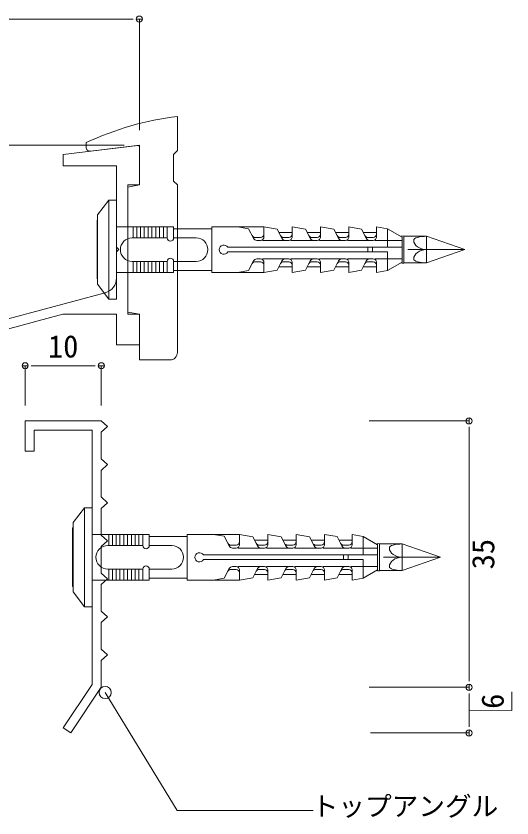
# Model space of a CAD drawing. Units: millimetres, scale not verified. Extents: x -276 to 276, y -191 to 191.
# Drawn here: x 0.8 to 65.9, y -97.3 to 8.1 of the extents above; entities that cross this region are included whole.
import ezdxf
from ezdxf.enums import TextEntityAlignment as Align

# ---------------------------------------------------------------- set-up
doc = ezdxf.new("R2010")
doc.units = ezdxf.units.MM
doc.header["$LTSCALE"] = 0.1
for name, color, linetype, lineweight in [('0-0_0', 7, 'Continuous', 13), ('0-2_moji', 7, 'Continuous', 18), ('0-3_SUNPO', 7, 'Continuous', 18), ('0-4_KANAMONO_1', 5, 'Continuous', 18), ('0-5_KANAMONO_SCREW', 4, 'Continuous', 18), ('0-6_KANAMONO_3', 2, 'Continuous', 18), ('0-7_KANAMONO_2', 6, 'Continuous', 18)]:
    doc.layers.add(name, color=color, linetype=linetype, lineweight=lineweight)
doc.styles.add('ＭＳ ゴシック', font='')
doc.styles.get('ＭＳ ゴシック').set_extended_font_data('MS Gothic')

# ---------------------------------------------------------------- blocks, each defined once
blk = doc.blocks.new('_DOT')
at = {"layer": '0-0_0'}
for p, q in [((-0.5, 0), (-1, 0)), ((0.25, 0), (-0.25, 0))]:
    blk.add_line(p, q, dxfattribs=at)
blk.add_circle((0, 0), 0.25, dxfattribs=at)

msp = doc.modelspace()

# ---------------------------------------------------------------- linework, layer by layer
at = {"layer": '0-2_moji'}
msp.add_lwpolyline([(12.497, -80.8054), (21.9392, -96.3347), (39.8331, -96.3347)], dxfattribs=at)
msp.add_circle((12.497, -80.8054), 0.8, dxfattribs=at)
at = {"layer": '0-3_SUNPO'}
for p, q in [((15.3876, 7.6538), (-11.4124, 7.6538)), ((16.9876, -6.931), (16.9876, 7.6538)), ((14.9876, -8.931), (-30.9869, -8.931)), ((1.9876, -43.131), (1.9876, -37.8854)), ((3.5876, -37.8854), (10.3876, -37.8854)), ((11.9876, -43.131), (11.9876, -37.8854)), ((47.1529, -45.131), (60.2941, -45.131)), ((60.2941, -46.731), (60.2941, -78.531)), ((47.1529, -80.131), (60.2941, -80.131)), ((47.1529, -80.131), (60.2941, -80.131)), ((60.2941, -81.731), (60.2941, -84.531)), ((47.3642, -86.131), (60.2941, -86.131))]:
    msp.add_line(p, q, dxfattribs=at)
msp.add_lwpolyline([(60.2941, -83.131), (65.9287, -83.1787), (65.9287, -80.7482)], dxfattribs=at)
at = {"layer": '0-4_KANAMONO_1'}
for points in [[(16.9876, -9.1565), (16.9876, -14.131), (15.4876, -14.131), (15.4876, -31.131), (16.9876, -31.131), (16.9876, -35.131), (13.9876, -35.131), (13.9876, -31.131), (6.9386, -31.131), (-11.7124, -36.1286), (-11.7124, -64.831)], [(13.9876, -26.3617), (13.9876, -22.931), (14.2876, -22.631), (13.9876, -22.331), (13.9876, -11.631), (6.9876, -11.631), (6.9876, -10.131), (16.7638, -8.9579)], [(-8.7124, -94.631), (-11.7124, -94.631), (-11.7124, -95.131), (-13.0124, -95.131), (-13.0124, -35.131), (12.5052, -28.2936)]]:
    msp.add_lwpolyline(points, dxfattribs=at)
for centre, radius, start, end in [((16.7876, -9.1565), 0.2, 0, 96.84277), ((11.9876, -26.3617), 2, 285, 0)]:
    msp.add_arc(centre, radius, start, end, dxfattribs=at)
at = {"layer": '0-5_KANAMONO_SCREW'}
for p, q in [((11.4876, -18.081), (12.9876, -16.131)), ((12.9876, -16.131), (13.9876, -16.131)), ((12.9876, -29.131), (12.9876, -16.131)), ((11.4245, -26.4765), (11.4245, -18.7856)), ((11.4876, -27.181), (11.4876, -18.081)), ((21.4876, -19.6336), (13.9876, -19.6336)), ((16.1876, -21.081), (16.1876, -19.6336)), ((16.6376, -21.081), (16.6376, -19.6336)), ((17.1376, -21.081), (17.1376, -19.6336)), ((17.6376, -21.081), (17.6376, -19.6336)), ((18.1376, -21.081), (18.1376, -19.6336)), ((18.6376, -21.081), (18.6376, -19.6336)), ((19.1376, -21.081), (19.1376, -19.6336)), ((19.6376, -21.081), (19.6376, -19.6336)), ((20.1376, -21.081), (20.1376, -19.6336)), ((20.6376, -21.081), (20.6376, -19.6336)), ((21.4876, -21.081), (21.4876, -19.6336)), ((21.4876, -19.881), (26.4876, -19.881)), ((33.351, -19.6336), (26.4876, -19.6336)), ((26.4876, -19.6336), (26.4876, -25.6285)), ((33.351, -19.6336), (33.3527, -19.6339)), ((49.5905, -22.3275), (49.5905, -19.8884)), ((32.8957, -21.0374), (32.215, -21.0374)), ((35.3131, -20.381), (37.0694, -20.381)), ((36.6141, -21.0374), (35.9334, -21.0374)), ((39.0315, -20.381), (40.7878, -20.381)), ((40.3324, -21.0374), (39.6518, -21.0374)), ((42.7499, -20.381), (44.5061, -20.381)), ((44.0508, -21.0374), (43.3702, -21.0374)), ((46.3924, -20.381), (48.1486, -20.381)), ((47.6933, -21.0374), (47.0127, -21.0374)), ((51.4745, -20.831), (51.4572, -20.9656)), ((51.4745, -20.831), (51.7245, -20.8667)), ((51.7245, -20.8748), (51.7245, -24.3953)), ((51.7245, -20.881), (54.7245, -20.881)), ((54.7245, -24.381), (54.7245, -20.881)), ((16.0376, -21.081), (20.6376, -21.081)), ((21.4876, -21.081), (24.4376, -21.081)), ((32.4157, -21.423), (32.8957, -21.423)), ((36.1341, -21.423), (36.6141, -21.423)), ((36.1341, -21.423), (36.6141, -21.423)), ((39.8525, -21.423), (40.3324, -21.423)), ((43.5709, -21.423), (44.0508, -21.423)), ((47.2134, -21.423), (47.6933, -21.423)), ((51.4876, -22.3275), (28.6051, -22.3275)), ((49.5905, -22.9346), (28.6051, -22.9346)), ((47.0103, -22.9346), (47.0103, -22.3275)), ((47.6174, -22.9346), (47.6174, -22.3275)), ((49.5905, -22.9346), (49.5905, -25.3736)), ((59.7245, -22.631), (52.2679, -22.631)), ((16.0376, -24.181), (20.6376, -24.181)), ((16.1876, -25.6285), (16.1876, -24.181)), ((16.6376, -25.6285), (16.6376, -24.181)), ((17.1376, -25.6285), (17.1376, -24.181)), ((17.6376, -25.6285), (17.6376, -24.181)), ((18.1376, -25.6285), (18.1376, -24.181)), ((18.6376, -25.6285), (18.6376, -24.181)), ((19.1376, -25.6285), (19.1376, -24.181)), ((19.6376, -25.6285), (19.6376, -24.181)), ((20.1376, -25.6285), (20.1376, -24.181)), ((20.6376, -25.6285), (20.6376, -24.181)), ((21.4876, -25.6285), (21.4876, -24.181)), ((21.4876, -24.181), (24.4376, -24.181)), ((32.8957, -24.2246), (32.215, -24.2246)), ((32.4157, -23.8391), (32.8957, -23.8391)), ((36.6141, -24.2246), (35.9334, -24.2246)), ((36.1341, -23.8391), (36.6141, -23.8391)), ((36.1341, -23.8391), (36.6141, -23.8391)), ((40.3324, -24.2246), (39.6518, -24.2246)), ((39.8525, -23.8391), (40.3324, -23.8391)), ((44.0508, -24.2246), (43.3702, -24.2246)), ((43.5709, -23.8391), (44.0508, -23.8391)), ((47.6933, -24.2246), (47.0127, -24.2246)), ((47.2134, -23.8391), (47.6933, -23.8391)), ((35.3131, -24.881), (37.0694, -24.881)), ((39.0315, -24.881), (40.7878, -24.881)), ((42.7499, -24.881), (44.5061, -24.881)), ((46.3924, -24.881), (48.1486, -24.881)), ((51.4745, -24.431), (51.4572, -24.2965)), ((51.4745, -24.431), (51.7245, -24.3953)), ((51.7245, -24.381), (54.7245, -24.381)), ((21.4876, -25.6285), (13.9876, -25.6285)), ((21.4876, -25.381), (26.4876, -25.381)), ((33.351, -25.6285), (26.4876, -25.6285)), ((33.351, -25.6285), (33.3527, -25.6282)), ((12.9876, -29.131), (11.4876, -27.181)), ((8.2876, -58.4995), (9.7876, -56.5495)), ((9.7876, -56.5495), (10.7876, -56.5495)), ((9.7876, -69.5495), (9.7876, -56.5495)), ((8.2876, -67.5995), (8.2876, -58.4995)), ((8.2245, -66.895), (8.2245, -59.2041)), ((18.2876, -60.0521), (10.7876, -60.0521)), ((12.9876, -61.4995), (12.9876, -60.0521)), ((13.4376, -61.4995), (13.4376, -60.0521)), ((13.9376, -61.4995), (13.9376, -60.0521)), ((14.4376, -61.4995), (14.4376, -60.0521)), ((14.9376, -61.4995), (14.9376, -60.0521)), ((15.4376, -61.4995), (15.4376, -60.0521)), ((15.9376, -61.4995), (15.9376, -60.0521)), ((16.4376, -61.4995), (16.4376, -60.0521)), ((16.9376, -61.4995), (16.9376, -60.0521)), ((17.4376, -61.4995), (17.4376, -60.0521)), ((18.2876, -61.4995), (18.2876, -60.0521)), ((18.2876, -60.2995), (23.2876, -60.2995)), ((30.151, -60.0521), (23.2876, -60.0521)), ((23.2876, -60.0521), (23.2876, -66.047)), ((30.151, -60.0521), (30.1527, -60.0524)), ((32.1131, -60.7995), (33.8694, -60.7995)), ((35.8315, -60.7995), (37.5878, -60.7995)), ((39.5499, -60.7995), (41.3061, -60.7995)), ((43.1924, -60.7995), (44.9486, -60.7995)), ((46.3905, -62.746), (46.3905, -60.3069)), ((12.8376, -61.4995), (17.4376, -61.4995)), ((18.2876, -61.4995), (21.2376, -61.4995)), ((29.6957, -61.4559), (29.015, -61.4559)), ((29.2157, -61.8415), (29.6957, -61.8415)), ((33.4141, -61.4559), (32.7334, -61.4559)), ((32.9341, -61.8415), (33.4141, -61.8415)), ((32.9341, -61.8415), (33.4141, -61.8415)), ((37.1324, -61.4559), (36.4518, -61.4559)), ((36.6525, -61.8415), (37.1324, -61.8415)), ((40.8508, -61.4559), (40.1702, -61.4559)), ((40.3709, -61.8415), (40.8508, -61.8415)), ((44.4933, -61.4559), (43.8127, -61.4559)), ((44.0134, -61.8415), (44.4933, -61.8415)), ((48.2745, -61.2495), (48.2572, -61.3841)), ((48.2745, -61.2495), (48.5245, -61.2852)), ((48.5245, -61.2933), (48.5245, -64.8138)), ((48.5245, -61.2995), (51.5245, -61.2995)), ((51.5245, -64.7995), (51.5245, -61.2995)), ((48.2876, -62.746), (25.4051, -62.746)), ((43.8103, -63.3531), (43.8103, -62.746)), ((44.4174, -63.3531), (44.4174, -62.746)), ((56.5245, -63.0495), (49.0679, -63.0495)), ((46.3905, -63.3531), (25.4051, -63.3531)), ((29.2157, -64.2576), (29.6957, -64.2576)), ((32.9341, -64.2576), (33.4141, -64.2576)), ((32.9341, -64.2576), (33.4141, -64.2576)), ((36.6525, -64.2576), (37.1324, -64.2576)), ((40.3709, -64.2576), (40.8508, -64.2576)), ((44.0134, -64.2576), (44.4933, -64.2576)), ((46.3905, -63.3531), (46.3905, -65.7921)), ((12.8376, -64.5995), (17.4376, -64.5995)), ((12.9876, -66.047), (12.9876, -64.5995)), ((13.4376, -66.047), (13.4376, -64.5995)), ((13.9376, -66.047), (13.9376, -64.5995)), ((14.4376, -66.047), (14.4376, -64.5995)), ((14.9376, -66.047), (14.9376, -64.5995)), ((15.4376, -66.047), (15.4376, -64.5995)), ((15.9376, -66.047), (15.9376, -64.5995)), ((16.4376, -66.047), (16.4376, -64.5995)), ((16.9376, -66.047), (16.9376, -64.5995)), ((17.4376, -66.047), (17.4376, -64.5995)), ((18.2876, -66.047), (18.2876, -64.5995)), ((18.2876, -64.5995), (21.2376, -64.5995)), ((29.6957, -64.6431), (29.015, -64.6431)), ((32.1131, -65.2995), (33.8694, -65.2995)), ((33.4141, -64.6431), (32.7334, -64.6431)), ((35.8315, -65.2995), (37.5878, -65.2995)), ((37.1324, -64.6431), (36.4518, -64.6431)), ((39.5499, -65.2995), (41.3061, -65.2995)), ((40.8508, -64.6431), (40.1702, -64.6431)), ((43.1924, -65.2995), (44.9486, -65.2995)), ((44.4933, -64.6431), (43.8127, -64.6431)), ((48.2745, -64.8495), (48.2572, -64.715)), ((48.2745, -64.8495), (48.5245, -64.8138)), ((48.5245, -64.7995), (51.5245, -64.7995)), ((18.2876, -66.047), (10.7876, -66.047)), ((18.2876, -65.7995), (23.2876, -65.7995)), ((30.151, -66.047), (23.2876, -66.047)), ((30.151, -66.047), (30.1527, -66.0467)), ((9.7876, -69.5495), (8.2876, -67.5995))]:
    msp.add_line(p, q, dxfattribs=at)
for points in [[(12.9876, -29.131), (13.9876, -29.131), (13.9876, -16.131)], [(29.9379, -19.6336), (31.3339, -19.88), (31.9912, -21.1427)], [(33.351, -20.9229), (33.351, -19.6336), (35.083, -19.939), (35.7084, -21.1404)], [(37.0694, -20.9229), (37.0694, -19.6336), (38.8014, -19.939), (39.4268, -21.1404)], [(40.7878, -20.9229), (40.7878, -19.6336), (42.5197, -19.939), (43.1452, -21.1404)], [(44.5061, -20.9229), (44.5061, -19.6336), (46.1546, -19.9242), (46.788, -21.141)], [(48.1486, -20.9228), (48.1486, -19.6336), (49.5905, -19.8884), (51.4876, -20.9831), (51.4876, -22.631)], [(54.7245, -20.881), (59.7245, -22.631), (54.7245, -24.381)], [(36.1341, -21.423), (33.1944, -21.423), (33.2056, -21.2913)], [(39.8525, -21.423), (36.9128, -21.423), (36.924, -21.2913)], [(43.5709, -21.423), (40.6312, -21.423), (40.6424, -21.2913)], [(47.2134, -21.423), (44.3496, -21.423), (44.3608, -21.2913)], [(51.4876, -21.423), (47.9782, -21.423), (47.9894, -21.3048)], [(48.1486, -24.3392), (48.1486, -25.6285), (49.5905, -25.3736), (51.4876, -24.2789), (51.4876, -22.631)], [(29.9379, -25.6285), (31.3339, -25.382), (31.9912, -24.1194)], [(36.1341, -23.8391), (33.1944, -23.8391), (33.2056, -23.9708)], [(33.351, -24.3391), (33.351, -25.6285), (35.083, -25.3231), (35.7084, -24.1216)], [(39.8525, -23.8391), (36.9128, -23.8391), (36.924, -23.9708)], [(37.0694, -24.3391), (37.0694, -25.6285), (38.8014, -25.3231), (39.4268, -24.1216)], [(43.5709, -23.8391), (40.6312, -23.8391), (40.6424, -23.9708)], [(40.7878, -24.3391), (40.7878, -25.6285), (42.5197, -25.3231), (43.1452, -24.1216)], [(47.2134, -23.8391), (44.3496, -23.8391), (44.3608, -23.9708)], [(44.5061, -24.3391), (44.5061, -25.6285), (46.1546, -25.3378), (46.788, -24.1211)], [(51.4876, -23.8391), (47.9782, -23.8391), (47.9894, -23.9573)], [(9.7876, -69.5495), (10.7876, -69.5495), (10.7876, -56.5495)], [(26.7379, -60.0521), (28.1339, -60.2985), (28.7912, -61.5612)], [(30.151, -61.3414), (30.151, -60.0521), (31.883, -60.3575), (32.5084, -61.5589)], [(33.8694, -61.3414), (33.8694, -60.0521), (35.6014, -60.3575), (36.2268, -61.5589)], [(37.5878, -61.3414), (37.5878, -60.0521), (39.3197, -60.3575), (39.9452, -61.5589)], [(41.3061, -61.3414), (41.3061, -60.0521), (42.9546, -60.3427), (43.588, -61.5595)], [(44.9486, -61.3413), (44.9486, -60.0521), (46.3905, -60.3069), (48.2876, -61.4016), (48.2876, -63.0495)], [(32.9341, -61.8415), (29.9944, -61.8415), (30.0056, -61.7098)], [(36.6525, -61.8415), (33.7128, -61.8415), (33.724, -61.7098)], [(40.3709, -61.8415), (37.4312, -61.8415), (37.4424, -61.7098)], [(44.0134, -61.8415), (41.1496, -61.8415), (41.1608, -61.7098)], [(48.2876, -61.8415), (44.7782, -61.8415), (44.7894, -61.7233)], [(51.5245, -61.2995), (56.5245, -63.0495), (51.5245, -64.7995)], [(44.9486, -64.7577), (44.9486, -66.047), (46.3905, -65.7921), (48.2876, -64.6974), (48.2876, -63.0495)], [(32.9341, -64.2576), (29.9944, -64.2576), (30.0056, -64.3893)], [(36.6525, -64.2576), (33.7128, -64.2576), (33.724, -64.3893)], [(40.3709, -64.2576), (37.4312, -64.2576), (37.4424, -64.3893)], [(44.0134, -64.2576), (41.1496, -64.2576), (41.1608, -64.3893)], [(48.2876, -64.2576), (44.7782, -64.2576), (44.7894, -64.3758)], [(26.7379, -66.047), (28.1339, -65.8005), (28.7912, -64.5379)], [(30.151, -64.7576), (30.151, -66.047), (31.883, -65.7416), (32.5084, -64.5401)], [(33.8694, -64.7576), (33.8694, -66.047), (35.6014, -65.7416), (36.2268, -64.5401)], [(37.5878, -64.7576), (37.5878, -66.047), (39.3197, -65.7416), (39.9452, -64.5401)], [(41.3061, -64.7576), (41.3061, -66.047), (42.9546, -65.7563), (43.588, -64.5396)]]:
    msp.add_lwpolyline(points, dxfattribs=at)
for centre, radius, start, end in [((12.0745, -22.631), 3.9, 98.65592, 99.59407), ((32.2166, -20.5757), 0.4617, 207.35585, 269.80412), ((32.8934, -20.5799), 0.4576, 270.28249, 0.27783), ((32.8321, -20.9311), 0.5189, 316.0355, 0.89701), ((35.935, -20.5757), 0.4617, 207.35585, 269.80412), ((36.6118, -20.5799), 0.4576, 270.28249, 0.27783), ((36.5505, -20.9311), 0.5189, 316.03557, 0.89695), ((39.6534, -20.5757), 0.4617, 207.35585, 269.80412), ((40.3302, -20.5799), 0.4576, 270.28249, 0.27783), ((40.2689, -20.9311), 0.5189, 316.03557, 0.89695), ((43.3717, -20.5757), 0.4617, 207.35585, 269.80412), ((44.0486, -20.5799), 0.4576, 270.28249, 0.27783), ((43.9873, -20.931), 0.5189, 316.03856, 0.8966), ((47.0142, -20.5757), 0.4617, 207.35585, 269.80412), ((47.6911, -20.5799), 0.4576, 270.28249, 0.27783), ((47.6366, -20.9335), 0.5121, 313.53421, 1.19631), ((16.0376, -22.631), 1.55, 90, 270), ((21.0626, -21.081), 0.425, 180, 0), ((24.4376, -22.631), 1.55, 270, 90), ((28.0876, -22.631), 0.6, 30.39126, 329.60874), ((32.4557, -20.9009), 0.5236, 207.5, 265.6252), ((32.8957, -20.9923), 0.4306, 270, 316.0355), ((36.1769, -20.8965), 0.5282, 207.5, 265.35021), ((36.6141, -20.9923), 0.4306, 270, 316.03557), ((39.8953, -20.8965), 0.5282, 207.5, 265.35021), ((40.3324, -20.9923), 0.4306, 270, 316.03557), ((43.6137, -20.8965), 0.5282, 207.5, 265.35021), ((44.0508, -20.9923), 0.4306, 269.99999, 316.03856), ((47.2554, -20.8976), 0.527, 207.5, 265.42087), ((47.6933, -20.9932), 0.4298, 270.00001, 313.53421), ((21.0626, -24.181), 0.425, 0, 180), ((32.2166, -24.6863), 0.4617, 90.19588, 152.64415), ((32.4557, -24.3612), 0.5236, 94.37479, 152.49999), ((32.8957, -24.2697), 0.4306, 43.96449, 89.99999), ((32.8934, -24.6822), 0.4576, 359.72217, 89.71751), ((32.8321, -24.331), 0.5189, 359.10298, 43.96449), ((35.935, -24.6863), 0.4617, 90.19588, 152.64415), ((36.1769, -24.3655), 0.5282, 94.64978, 152.49999), ((36.6141, -24.2697), 0.4306, 43.96442, 89.99999), ((36.6118, -24.6822), 0.4576, 359.72217, 89.71751), ((36.5505, -24.331), 0.5189, 359.10303, 43.96442), ((39.6534, -24.6863), 0.4617, 90.19588, 152.64415), ((39.8953, -24.3655), 0.5282, 94.64978, 152.49999), ((40.3324, -24.2697), 0.4306, 43.96442, 89.99999), ((40.3302, -24.6822), 0.4576, 359.72217, 89.71751), ((40.2689, -24.331), 0.5189, 359.10303, 43.96442), ((43.3717, -24.6863), 0.4617, 90.19588, 152.64415), ((43.6137, -24.3655), 0.5282, 94.64978, 152.49999), ((44.0508, -24.2697), 0.4306, 43.96142, 89.99999), ((44.0486, -24.6822), 0.4576, 359.72217, 89.71751), ((43.9873, -24.331), 0.5189, 359.10339, 43.96142), ((47.0142, -24.6863), 0.4617, 90.19588, 152.64415), ((47.2554, -24.3644), 0.527, 94.57911, 152.49999), ((47.6933, -24.2689), 0.4298, 46.46577, 89.99998), ((47.6911, -24.6822), 0.4576, 359.72217, 89.71751), ((47.6366, -24.3286), 0.5121, 358.80367, 46.46577), ((12.0745, -22.631), 3.9, 260.40593, 261.34408), ((8.8745, -63.0495), 3.9, 98.65592, 99.59407), ((29.6934, -60.9984), 0.4576, 270.28249, 0.27783), ((33.4118, -60.9984), 0.4576, 270.28249, 0.27783), ((37.1302, -60.9984), 0.4576, 270.28249, 0.27783), ((40.8486, -60.9984), 0.4576, 270.28249, 0.27783), ((44.4911, -60.9984), 0.4576, 270.28249, 0.27783), ((12.8376, -63.0495), 1.55, 90, 270), ((17.8626, -61.4995), 0.425, 180, 0), ((21.2376, -63.0495), 1.55, 270, 90), ((29.0166, -60.9942), 0.4617, 207.35585, 269.80412), ((29.2557, -61.3194), 0.5236, 207.5, 265.6252), ((29.6957, -61.4108), 0.4306, 270, 316.0355), ((29.6321, -61.3496), 0.5189, 316.0355, 0.89701), ((32.735, -60.9942), 0.4617, 207.35585, 269.80412), ((32.9769, -61.315), 0.5282, 207.5, 265.35021), ((33.4141, -61.4108), 0.4306, 270, 316.03557), ((33.3505, -61.3496), 0.5189, 316.03557, 0.89695), ((36.4534, -60.9942), 0.4617, 207.35585, 269.80412), ((36.6953, -61.315), 0.5282, 207.5, 265.35021), ((37.1324, -61.4108), 0.4306, 270, 316.03557), ((37.0689, -61.3496), 0.5189, 316.03557, 0.89695), ((40.1717, -60.9942), 0.4617, 207.35585, 269.80412), ((40.4137, -61.315), 0.5282, 207.5, 265.35021), ((40.8508, -61.4108), 0.4306, 269.99999, 316.03856), ((40.7873, -61.3495), 0.5189, 316.03856, 0.8966), ((43.8142, -60.9942), 0.4617, 207.35585, 269.80412), ((44.0554, -61.3161), 0.527, 207.5, 265.42087), ((44.4933, -61.4117), 0.4298, 270.00001, 313.53421), ((44.4366, -61.352), 0.5121, 313.53421, 1.19631), ((24.8876, -63.0495), 0.6, 30.39126, 329.60874), ((17.8626, -64.5995), 0.425, 0, 180), ((29.2557, -64.7797), 0.5236, 94.37479, 152.49999), ((29.6957, -64.6882), 0.4306, 43.96449, 89.99999), ((32.9769, -64.784), 0.5282, 94.64978, 152.49999), ((33.4141, -64.6882), 0.4306, 43.96442, 89.99999), ((36.6953, -64.784), 0.5282, 94.64978, 152.49999), ((37.1324, -64.6882), 0.4306, 43.96442, 89.99999), ((40.4137, -64.784), 0.5282, 94.64978, 152.49999), ((40.8508, -64.6882), 0.4306, 43.96142, 89.99999), ((44.0554, -64.7829), 0.527, 94.57911, 152.49999), ((44.4933, -64.6874), 0.4298, 46.46577, 89.99998), ((29.0166, -65.1048), 0.4617, 90.19588, 152.64415), ((29.6934, -65.1007), 0.4576, 359.72217, 89.71751), ((29.6321, -64.7495), 0.5189, 359.10298, 43.96449), ((32.735, -65.1048), 0.4617, 90.19588, 152.64415), ((33.4118, -65.1007), 0.4576, 359.72217, 89.71751), ((33.3505, -64.7495), 0.5189, 359.10303, 43.96442), ((36.4534, -65.1048), 0.4617, 90.19588, 152.64415), ((37.1302, -65.1007), 0.4576, 359.72217, 89.71751), ((37.0689, -64.7495), 0.5189, 359.10303, 43.96442), ((40.1717, -65.1048), 0.4617, 90.19588, 152.64415), ((40.8486, -65.1007), 0.4576, 359.72217, 89.71751), ((40.7873, -64.7495), 0.5189, 359.10339, 43.96142), ((43.8142, -65.1048), 0.4617, 90.19588, 152.64415), ((44.4911, -65.1007), 0.4576, 359.72217, 89.71751), ((44.4366, -64.7471), 0.5121, 358.80367, 46.46577), ((8.8745, -63.0495), 3.9, 260.40593, 261.34408)]:
    msp.add_arc(centre, radius, start, end, dxfattribs=at)
for centre, ratio, start_param, end_param in [((54.7245, -21.381), 0.294118, 4.71238898, 6.28318531), ((54.7245, -21.381), 0.735349, 6.28318531, 7.85398163), ((54.7245, -23.881), 0.735294, 4.72407665, 6.28318531), ((54.7245, -23.881), 0.294118, 6.28318531, 7.85398163), ((51.5245, -61.7995), 0.294118, 4.71238898, 6.28318531), ((51.5245, -61.7995), 0.735349, 6.28318531, 7.85398163), ((51.5245, -64.2995), 0.735294, 4.72407665, 6.28318531), ((51.5245, -64.2995), 0.294118, 6.28318531, 7.85398163)]:
    msp.add_ellipse(centre, major_axis=(-1.7, 0), ratio=ratio, start_param=start_param, end_param=end_param, dxfattribs=at)
at = {"layer": '0-6_KANAMONO_3'}
msp.add_line((9.9876, -9.2074), (9.9876, -8.571), dxfattribs=at)
for points in [[(21.9876, -5.131), (21.9876, -9.631), (21.4876, -10.131), (21.4876, -13.631), (21.9876, -14.131), (21.9876, -36.131)], [(20.9876, -37.131), (16.9876, -37.131), (16.9876, -31.131), (15.4876, -30.831), (15.4876, -14.431), (16.9876, -14.131), (16.9876, -8.931), (10.5472, -9.7039)]]:
    msp.add_lwpolyline(points, dxfattribs=at)
for centre, radius, start, end in [((26.8753, -44.8313), 40, 97.01862, 114.97305), ((10.4876, -9.2074), 0.5, 180, 276.84277), ((20.9876, -36.131), 1, 270, 0)]:
    msp.add_arc(centre, radius, start, end, dxfattribs=at)
at = {"layer": '0-7_KANAMONO_2'}
msp.add_line((12.7876, -50.881), (11.9876, -50.131), dxfattribs=at)
msp.add_lwpolyline([(12.7876, -50.881), (11.9876, -50.131), (11.9876, -46.631), (12.7876, -45.881), (11.9876, -45.131), (1.9876, -45.131), (1.9876, -49.131), (3.1876, -49.131), (3.1876, -46.331), (10.7876, -46.331), (10.7876, -79.768), (6.9896, -85.465), (7.9876, -86.131), (11.9876, -80.131), (11.9876, -76.631), (12.7876, -75.881), (11.9876, -75.131), (11.9876, -71.631), (12.7876, -70.881), (11.9876, -70.131), (11.9876, -66.631), (12.7876, -65.881), (11.9876, -65.131), (11.9876, -61.631), (12.7876, -60.881), (11.9876, -60.131), (11.9876, -56.631), (12.7876, -55.881), (11.9876, -55.131), (11.9876, -51.631)], close=True, dxfattribs=at)

# ---------------------------------------------------------------- block references
at = {"layer": '0-3_SUNPO', "xscale": 1.6, "yscale": 1.6}
for p in [(16.9876, 7.6538), (11.9876, -37.8854)]:
    msp.add_blockref('_DOT', p, dxfattribs=at)
for p, rotation in [((1.9876, -37.8854), 180), ((60.2941, -45.131), 90), ((60.2941, -80.131), 270), ((60.2941, -80.131), 90), ((60.2941, -86.131), 270)]:
    msp.add_blockref('_DOT', p, dxfattribs=dict(at, rotation=rotation))

# ---------------------------------------------------------------- texts
at = {"layer": '0-2_moji', "style": 'ＭＳ ゴシック'}
msp.add_text('トップアングル', height=2.566, dxfattribs=at).set_placement((39.6286, -97.8046), align=Align.BOTTOM_LEFT)
at = {"layer": '0-3_SUNPO', "style": 'ＭＳ ゴシック'}
msp.add_text('10', height=2.933, dxfattribs=at).set_placement((4.9876, -37.6854), align=Align.BOTTOM_LEFT)
for s, p in [('35', (64.4941, -64.631)), ('6', (65.7287, -82.9635))]:
    msp.add_text(s, height=2.933, rotation=90, dxfattribs=at).set_placement(p, align=Align.BOTTOM_LEFT)

doc.saveas('drawing.dxf')
